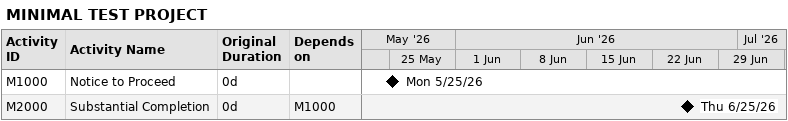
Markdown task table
MINIMAL TEST PROJECT

| ID | Task | Original duration | Start | Finish | Predecessors |
|---|---|---|---|---|---|
| M1000 | Notice to Proceed | 0d | 2026-05-25 | 2026-05-25 |  |
| M2000 | Substantial Completion | 0d | 2026-06-25 | 2026-06-25 | M1000 |
